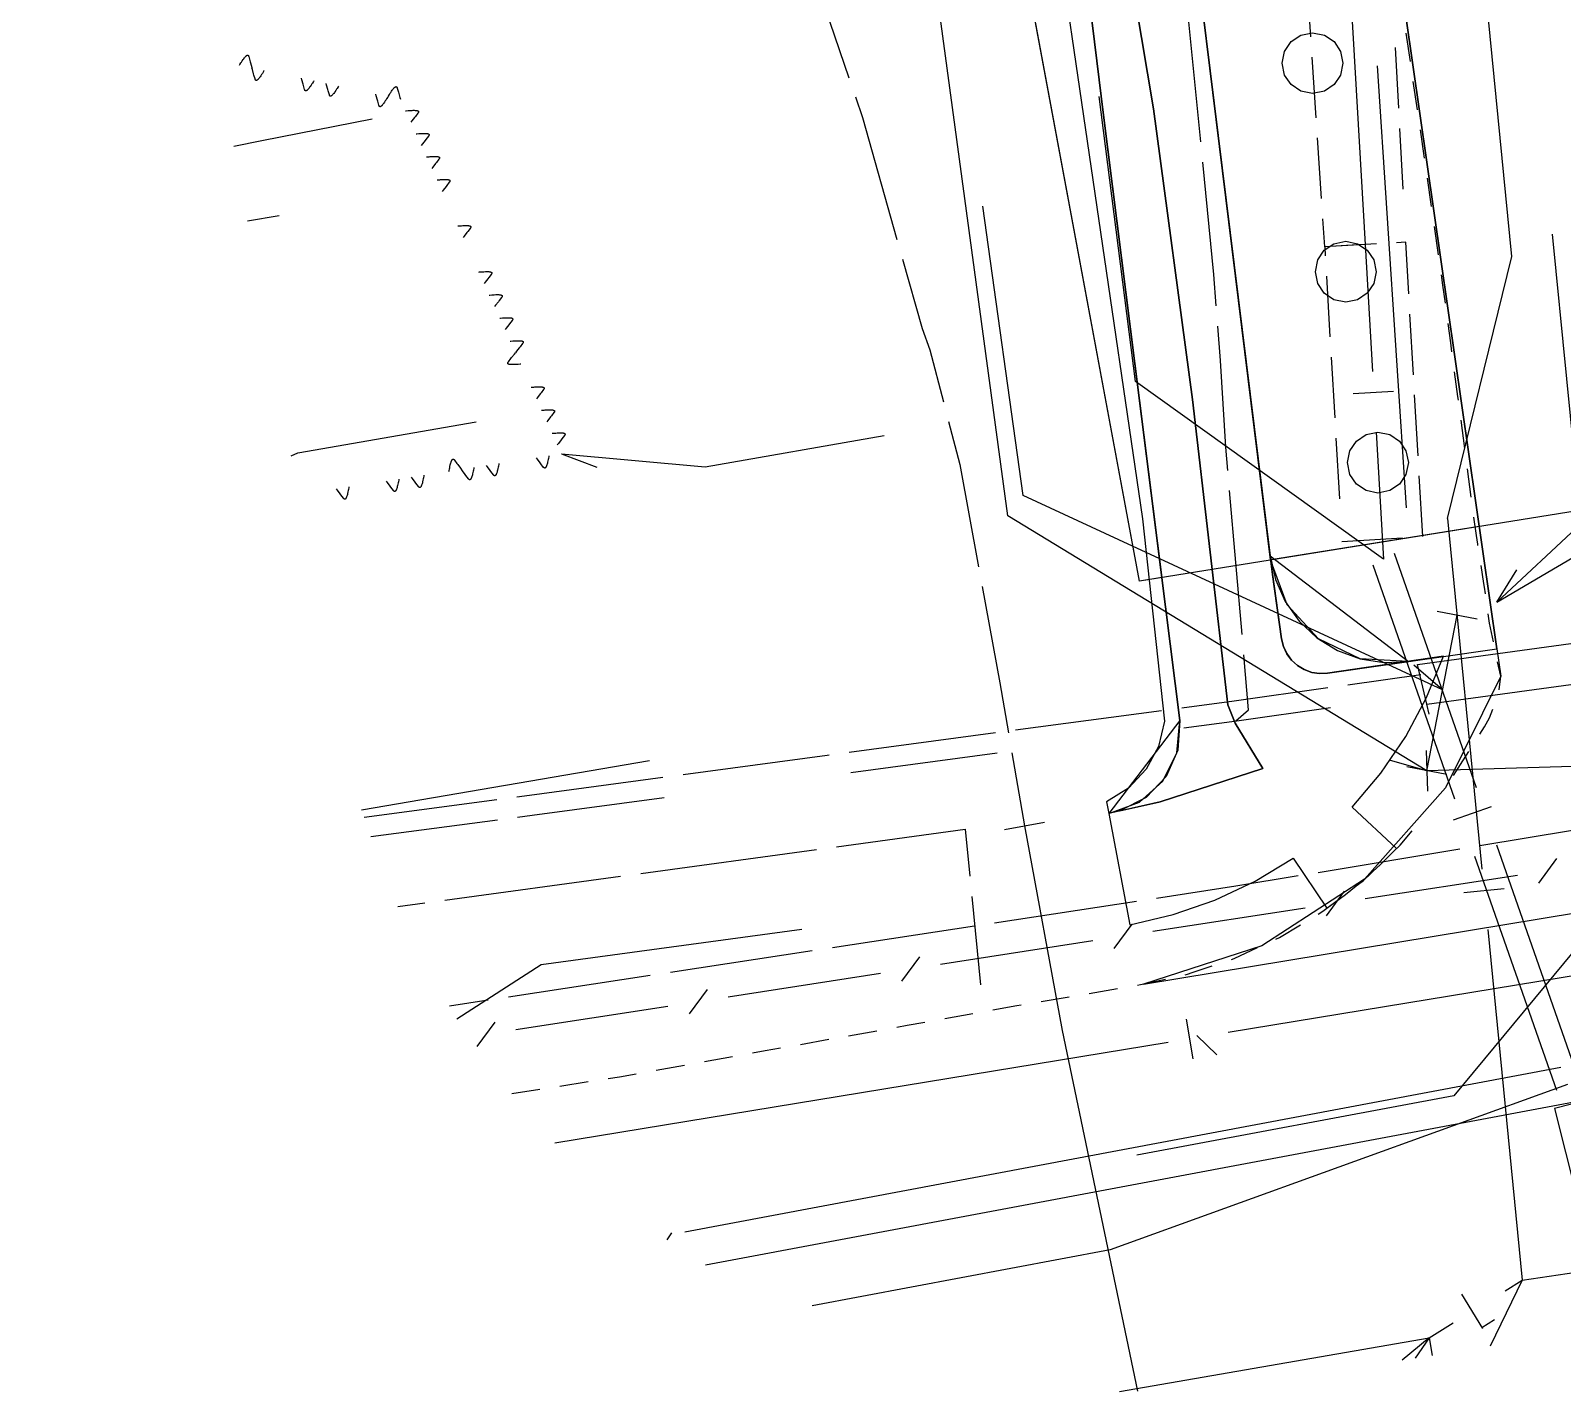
# Model space of a CAD drawing. Header units: metres. Extents: x 3206 to 3701, y 9896 to 11410.
# Drawn here: x 3225.68 to 3263.46, y 9895.69 to 9929.25 of the extents above; entities that cross this region are included whole.
import ezdxf

# ---------------------------------------------------------------- set-up
doc = ezdxf.new("R2010")
doc.units = ezdxf.units.M
for name, color, linetype in [('BOUNDARY', 7, 'Continuous'), ('CURB', 7, 'Continuous'), ('ELECTR_CABLE', 7, 'Continuous'), ('ELECTR_CABLE_COMM', 7, 'Continuous'), ('GRASS', 7, 'Continuous'), ('GROUND', 7, 'Continuous'), ('ROAD', 7, 'Continuous'), ('SEWER', 7, 'Continuous'), ('SIDEWALK_PATH', 7, 'Continuous'), ('WATER_PIPELINE', 7, 'Continuous')]:
    doc.layers.add(name, color=color, linetype=linetype)

msp = doc.modelspace()

# ---------------------------------------------------------------- linework, layer by layer
at = {"layer": 'BOUNDARY'}
msp.add_lwpolyline([(3253.023, 9915.673), (3233.596, 10020.109), (3233.041, 10027.227), (3225.675, 10139.955), (3262.083, 10325.257), (3335.841, 10689.444), (3351.098, 10763.684), (3367.768, 10831.231), (3377.814, 10869.112), (3520.394, 11207.447), (3551.174, 11273.829), (3554.005, 11279.367), (3611.719, 11390.174), (3639.436, 11373.131), (3680.635, 11298.581), (3281.247, 9920.202)], close=True, dxfattribs=at)
at = {"layer": 'CURB'}
for points in [[(3251.999, 9950.658), (3256.247, 9916.291)], [(3250.098, 9943.784), (3252.134, 9927.164)], [(3259.707, 9928.486), (3259.605, 9929.184)], [(3259.881, 9927.294), (3259.779, 9927.991)], [(3252.134, 9927.164), (3254.018, 9912.233)], [(3260.054, 9926.101), (3259.953, 9926.799)], [(3260.228, 9924.908), (3260.126, 9925.606)], [(3260.401, 9923.716), (3260.3, 9924.414)], [(3260.57, 9922.523), (3260.51, 9922.97), (3260.473, 9923.221)], [(3260.73, 9921.328), (3260.701, 9921.547), (3260.636, 9922.027)], [(3260.89, 9920.134), (3260.878, 9920.222), (3260.796, 9920.833)], [(3261.05, 9918.939), (3260.956, 9919.638)], [(3261.21, 9917.745), (3261.116, 9918.444)], [(3261.375, 9916.551), (3261.371, 9916.58), (3261.337, 9916.798), (3261.276, 9917.249)], [(3256.247, 9916.291), (3259.661, 9913.691)], [(3261.556, 9915.36), (3261.534, 9915.525), (3261.522, 9915.613), (3261.453, 9916.057)], [(3261.754, 9914.172), (3261.655, 9914.631), (3261.624, 9914.864)], [(3259.661, 9913.691), (3260.52, 9913.817)], [(3261.897, 9912.988), (3261.937, 9913.324), (3261.86, 9913.683)], [(3254.018, 9912.233), (3252.267, 9909.938)], [(3261.42, 9911.892), (3261.537, 9912.074), (3261.656, 9912.3), (3261.744, 9912.516)], [(3260.767, 9910.879), (3260.944, 9911.145), (3261.151, 9911.47)], [(3259.28, 9908.99), (3259.457, 9909.16), (3259.752, 9909.512)], [(3258.395, 9908.173), (3258.549, 9908.29), (3258.919, 9908.644)], [(3257.429, 9907.454), (3257.55, 9907.527), (3257.998, 9907.869)], [(3256.392, 9906.841), (3256.48, 9906.882), (3257.001, 9907.196)], [(3255.295, 9906.342), (3255.359, 9906.364), (3255.938, 9906.631)], [(3254.152, 9905.963), (3254.209, 9905.976), (3254.321, 9906.014), (3254.821, 9906.182)], [(3252.975, 9905.705), (3253.053, 9905.718), (3253.664, 9905.854)], [(3250.598, 9905.302), (3251.293, 9905.42)], [(3251.786, 9905.503), (3252.482, 9905.621)], [(3248.225, 9904.883), (3248.919, 9905.007)], [(3249.411, 9905.096), (3250, 9905.201), (3250.105, 9905.219)], [(3247.038, 9904.671), (3247.297, 9904.717), (3247.732, 9904.795)], [(3244.666, 9904.246), (3245.36, 9904.371)], [(3245.852, 9904.459), (3246.546, 9904.583)], [(3242.293, 9903.822), (3242.987, 9903.946)], [(3243.479, 9904.034), (3243.792, 9904.09), (3244.174, 9904.158)], [(3239.919, 9903.404), (3240.198, 9903.447), (3240.615, 9903.522)], [(3241.107, 9903.61), (3241.801, 9903.734)], [(3237.542, 9903.032), (3238.235, 9903.141)], [(3238.729, 9903.218), (3239.425, 9903.326)]]:
    msp.add_lwpolyline(points, dxfattribs=at)
at = {"layer": 'ELECTR_CABLE'}
for points in [[(3244.924, 9931.579), (3244.887, 9931.557), (3245.034, 9930.498), (3245.856, 9928.084)], [(3254.536, 9926.503), (3254.195, 9929.961), (3254.185, 9930.051)], [(3230.828, 9928.396), (3230.836, 9928.409), (3230.864, 9928.452), (3230.876, 9928.472), (3230.895, 9928.501), (3230.916, 9928.532), (3230.931, 9928.554), (3230.946, 9928.574), (3230.957, 9928.589), (3230.969, 9928.603), (3230.977, 9928.612), (3230.984, 9928.619), (3230.99, 9928.625), (3230.993, 9928.627), (3230.996, 9928.63), (3231.001, 9928.634), (3231.005, 9928.636), (3231.007, 9928.638), (3231.011, 9928.64), (3231.013, 9928.641), (3231.017, 9928.642), (3231.02, 9928.643), (3231.021, 9928.643), (3231.023, 9928.644), (3231.024, 9928.644), (3231.026, 9928.644), (3231.028, 9928.644), (3231.03, 9928.643), (3231.032, 9928.643), (3231.032, 9928.643), (3231.033, 9928.642), (3231.034, 9928.642), (3231.035, 9928.641), (3231.037, 9928.641), (3231.038, 9928.64), (3231.039, 9928.639), (3231.041, 9928.637), (3231.042, 9928.636), (3231.043, 9928.635), (3231.044, 9928.634), (3231.045, 9928.633), (3231.045, 9928.631), (3231.046, 9928.63), (3231.048, 9928.627), (3231.049, 9928.625), (3231.05, 9928.622), (3231.052, 9928.618), (3231.053, 9928.614), (3231.055, 9928.606), (3231.083, 9928.51), (3231.092, 9928.478), (3231.122, 9928.373), (3231.133, 9928.331)], [(3231.439, 9928.267), (3231.431, 9928.254), (3231.403, 9928.21), (3231.391, 9928.191), (3231.372, 9928.162), (3231.351, 9928.13), (3231.336, 9928.109), (3231.321, 9928.088), (3231.31, 9928.074), (3231.298, 9928.059), (3231.29, 9928.051), (3231.283, 9928.043), (3231.277, 9928.038), (3231.274, 9928.035), (3231.271, 9928.033), (3231.266, 9928.029), (3231.262, 9928.026), (3231.26, 9928.025), (3231.256, 9928.023), (3231.254, 9928.022), (3231.25, 9928.02), (3231.247, 9928.02), (3231.246, 9928.019), (3231.244, 9928.019), (3231.243, 9928.019), (3231.241, 9928.019), (3231.239, 9928.019), (3231.237, 9928.019), (3231.235, 9928.02), (3231.235, 9928.02), (3231.234, 9928.02), (3231.233, 9928.021), (3231.231, 9928.021), (3231.23, 9928.022), (3231.229, 9928.023), (3231.228, 9928.024), (3231.226, 9928.025), (3231.225, 9928.026), (3231.224, 9928.027), (3231.223, 9928.028), (3231.222, 9928.03), (3231.222, 9928.031), (3231.221, 9928.032), (3231.219, 9928.035), (3231.218, 9928.037), (3231.217, 9928.041), (3231.215, 9928.045), (3231.214, 9928.049), (3231.212, 9928.057), (3231.184, 9928.152), (3231.175, 9928.184), (3231.145, 9928.29), (3231.134, 9928.331)], [(3232.659, 9928.007), (3232.651, 9927.995), (3232.624, 9927.951), (3232.612, 9927.932), (3232.593, 9927.903), (3232.572, 9927.871), (3232.557, 9927.85), (3232.542, 9927.829), (3232.531, 9927.815), (3232.519, 9927.8), (3232.511, 9927.791), (3232.504, 9927.784), (3232.498, 9927.778), (3232.495, 9927.776), (3232.492, 9927.774), (3232.487, 9927.77), (3232.483, 9927.767), (3232.48, 9927.766), (3232.477, 9927.764), (3232.474, 9927.763), (3232.471, 9927.761), (3232.468, 9927.76), (3232.467, 9927.76), (3232.465, 9927.76), (3232.463, 9927.76), (3232.462, 9927.76), (3232.46, 9927.76), (3232.458, 9927.76), (3232.456, 9927.761), (3232.455, 9927.761), (3232.454, 9927.761), (3232.453, 9927.762), (3232.452, 9927.762), (3232.451, 9927.763), (3232.45, 9927.764), (3232.449, 9927.765), (3232.447, 9927.766), (3232.446, 9927.767), (3232.445, 9927.768), (3232.444, 9927.769), (3232.443, 9927.771), (3232.442, 9927.772), (3232.442, 9927.773), (3232.44, 9927.776), (3232.439, 9927.778), (3232.438, 9927.781), (3232.436, 9927.786), (3232.435, 9927.79), (3232.432, 9927.798), (3232.405, 9927.893), (3232.396, 9927.925), (3232.366, 9928.031), (3232.354, 9928.072)], [(3233.27, 9927.878), (3233.262, 9927.865), (3233.235, 9927.822), (3233.222, 9927.802), (3233.204, 9927.773), (3233.182, 9927.742), (3233.168, 9927.72), (3233.153, 9927.7), (3233.141, 9927.685), (3233.129, 9927.671), (3233.121, 9927.662), (3233.114, 9927.655), (3233.108, 9927.649), (3233.105, 9927.646), (3233.102, 9927.644), (3233.097, 9927.64), (3233.093, 9927.638), (3233.091, 9927.636), (3233.088, 9927.634), (3233.085, 9927.633), (3233.081, 9927.632), (3233.079, 9927.631), (3233.077, 9927.631), (3233.075, 9927.63), (3233.074, 9927.63), (3233.072, 9927.63), (3233.07, 9927.63), (3233.069, 9927.631), (3233.067, 9927.631), (3233.066, 9927.631), (3233.065, 9927.632), (3233.064, 9927.632), (3233.063, 9927.633), (3233.062, 9927.633), (3233.06, 9927.634), (3233.059, 9927.635), (3233.057, 9927.637), (3233.056, 9927.638), (3233.056, 9927.639), (3233.055, 9927.64), (3233.054, 9927.641), (3233.053, 9927.642), (3233.052, 9927.644), (3233.05, 9927.647), (3233.049, 9927.649), (3233.048, 9927.652), (3233.046, 9927.656), (3233.045, 9927.66), (3233.043, 9927.668), (3233.015, 9927.764), (3233.006, 9927.796), (3232.976, 9927.901), (3232.965, 9927.943)], [(3234.491, 9927.619), (3234.483, 9927.606), (3234.455, 9927.562), (3234.443, 9927.543), (3234.424, 9927.514), (3234.403, 9927.483), (3234.388, 9927.461), (3234.373, 9927.441), (3234.362, 9927.426), (3234.35, 9927.411), (3234.342, 9927.403), (3234.335, 9927.396), (3234.329, 9927.39), (3234.326, 9927.387), (3234.323, 9927.385), (3234.318, 9927.381), (3234.314, 9927.379), (3234.312, 9927.377), (3234.308, 9927.375), (3234.306, 9927.374), (3234.302, 9927.372), (3234.299, 9927.372), (3234.298, 9927.371), (3234.296, 9927.371), (3234.295, 9927.371), (3234.293, 9927.371), (3234.291, 9927.371), (3234.289, 9927.371), (3234.287, 9927.372), (3234.287, 9927.372), (3234.286, 9927.373), (3234.285, 9927.373), (3234.284, 9927.374), (3234.282, 9927.374), (3234.281, 9927.375), (3234.28, 9927.376), (3234.278, 9927.378), (3234.277, 9927.379), (3234.276, 9927.379), (3234.275, 9927.381), (3234.274, 9927.382), (3234.274, 9927.383), (3234.273, 9927.385), (3234.271, 9927.387), (3234.27, 9927.39), (3234.269, 9927.393), (3234.267, 9927.397), (3234.266, 9927.401), (3234.264, 9927.409), (3234.236, 9927.505), (3234.227, 9927.536), (3234.197, 9927.642), (3234.186, 9927.684)], [(3234.491, 9927.619), (3234.499, 9927.632), (3234.526, 9927.675), (3234.538, 9927.694), (3234.557, 9927.723), (3234.578, 9927.755), (3234.593, 9927.776), (3234.608, 9927.797), (3234.619, 9927.812), (3234.632, 9927.826), (3234.639, 9927.835), (3234.646, 9927.842), (3234.653, 9927.848), (3234.655, 9927.85), (3234.658, 9927.853), (3234.664, 9927.857), (3234.667, 9927.859), (3234.67, 9927.861), (3234.673, 9927.862), (3234.676, 9927.864), (3234.68, 9927.865), (3234.682, 9927.866), (3234.684, 9927.866), (3234.685, 9927.866), (3234.687, 9927.866), (3234.688, 9927.866), (3234.69, 9927.866), (3234.692, 9927.866), (3234.694, 9927.866), (3234.695, 9927.865), (3234.696, 9927.865), (3234.697, 9927.864), (3234.698, 9927.864), (3234.699, 9927.863), (3234.7, 9927.862), (3234.702, 9927.861), (3234.703, 9927.86), (3234.704, 9927.859), (3234.705, 9927.858), (3234.706, 9927.857), (3234.707, 9927.855), (3234.708, 9927.854), (3234.709, 9927.853), (3234.71, 9927.85), (3234.711, 9927.848), (3234.713, 9927.845), (3234.714, 9927.84), (3234.716, 9927.836), (3234.718, 9927.828), (3234.746, 9927.733), (3234.754, 9927.701), (3234.784, 9927.595), (3234.796, 9927.554)], [(3234.925, 9927.27), (3234.94, 9927.272), (3234.991, 9927.275), (3235.014, 9927.277), (3235.048, 9927.279), (3235.086, 9927.281), (3235.112, 9927.282), (3235.138, 9927.282), (3235.156, 9927.281), (3235.175, 9927.28), (3235.187, 9927.279), (3235.196, 9927.278), (3235.205, 9927.276), (3235.209, 9927.275), (3235.212, 9927.274), (3235.219, 9927.272), (3235.223, 9927.271), (3235.226, 9927.27), (3235.229, 9927.268), (3235.232, 9927.267), (3235.235, 9927.265), (3235.237, 9927.263), (3235.238, 9927.262), (3235.239, 9927.261), (3235.24, 9927.26), (3235.241, 9927.259), (3235.242, 9927.257), (3235.243, 9927.255), (3235.244, 9927.253), (3235.244, 9927.253), (3235.244, 9927.251), (3235.245, 9927.25), (3235.245, 9927.249), (3235.245, 9927.248), (3235.245, 9927.246), (3235.245, 9927.245), (3235.245, 9927.243), (3235.245, 9927.241), (3235.244, 9927.24), (3235.244, 9927.239), (3235.243, 9927.237), (3235.243, 9927.235), (3235.242, 9927.234), (3235.241, 9927.231), (3235.24, 9927.229), (3235.238, 9927.226), (3235.236, 9927.222), (3235.233, 9927.219), (3235.228, 9927.212), (3235.168, 9927.133), (3235.147, 9927.107), (3235.08, 9927.02), (3235.054, 9926.986)], [(3246.017, 9927.611), (3246.19, 9927.103), (3247.043, 9924.095)], [(3234.1, 9927.06), (3231.381, 9926.531), (3230.687, 9926.386)], [(3235.183, 9926.702), (3235.198, 9926.703), (3235.249, 9926.707), (3235.272, 9926.709), (3235.306, 9926.711), (3235.344, 9926.713), (3235.37, 9926.713), (3235.396, 9926.714), (3235.414, 9926.713), (3235.433, 9926.712), (3235.445, 9926.711), (3235.454, 9926.709), (3235.463, 9926.708), (3235.467, 9926.707), (3235.47, 9926.706), (3235.477, 9926.704), (3235.481, 9926.703), (3235.484, 9926.702), (3235.487, 9926.7), (3235.49, 9926.699), (3235.493, 9926.696), (3235.495, 9926.695), (3235.496, 9926.694), (3235.497, 9926.693), (3235.498, 9926.691), (3235.499, 9926.69), (3235.5, 9926.689), (3235.501, 9926.687), (3235.502, 9926.685), (3235.502, 9926.684), (3235.503, 9926.683), (3235.503, 9926.682), (3235.503, 9926.681), (3235.503, 9926.68), (3235.503, 9926.678), (3235.503, 9926.677), (3235.503, 9926.674), (3235.503, 9926.673), (3235.502, 9926.672), (3235.502, 9926.67), (3235.501, 9926.669), (3235.501, 9926.667), (3235.5, 9926.666), (3235.499, 9926.663), (3235.498, 9926.661), (3235.496, 9926.658), (3235.494, 9926.654), (3235.491, 9926.651), (3235.486, 9926.644), (3235.426, 9926.565), (3235.405, 9926.539), (3235.338, 9926.452), (3235.312, 9926.418)], [(3235.441, 9926.134), (3235.456, 9926.135), (3235.507, 9926.139), (3235.53, 9926.141), (3235.564, 9926.143), (3235.602, 9926.145), (3235.628, 9926.145), (3235.654, 9926.145), (3235.672, 9926.145), (3235.691, 9926.144), (3235.703, 9926.143), (3235.712, 9926.141), (3235.721, 9926.14), (3235.725, 9926.139), (3235.728, 9926.138), (3235.735, 9926.136), (3235.739, 9926.135), (3235.742, 9926.134), (3235.745, 9926.132), (3235.748, 9926.13), (3235.751, 9926.128), (3235.753, 9926.127), (3235.754, 9926.126), (3235.755, 9926.125), (3235.756, 9926.123), (3235.757, 9926.122), (3235.758, 9926.12), (3235.759, 9926.119), (3235.76, 9926.117), (3235.76, 9926.116), (3235.761, 9926.115), (3235.761, 9926.114), (3235.761, 9926.113), (3235.761, 9926.112), (3235.761, 9926.11), (3235.761, 9926.108), (3235.761, 9926.106), (3235.761, 9926.105), (3235.76, 9926.104), (3235.76, 9926.102), (3235.759, 9926.101), (3235.759, 9926.099), (3235.758, 9926.098), (3235.757, 9926.095), (3235.756, 9926.093), (3235.754, 9926.09), (3235.752, 9926.086), (3235.749, 9926.082), (3235.744, 9926.076), (3235.684, 9925.997), (3235.663, 9925.971), (3235.596, 9925.884), (3235.57, 9925.85)], [(3254.918, 9922.457), (3254.858, 9923.235), (3254.585, 9926.006)], [(3235.699, 9925.566), (3235.714, 9925.567), (3235.765, 9925.571), (3235.788, 9925.573), (3235.822, 9925.575), (3235.86, 9925.576), (3235.886, 9925.577), (3235.912, 9925.577), (3235.93, 9925.577), (3235.949, 9925.576), (3235.961, 9925.574), (3235.971, 9925.573), (3235.979, 9925.572), (3235.983, 9925.571), (3235.986, 9925.57), (3235.993, 9925.568), (3235.997, 9925.567), (3236, 9925.565), (3236.003, 9925.564), (3236.006, 9925.562), (3236.009, 9925.56), (3236.011, 9925.559), (3236.012, 9925.558), (3236.013, 9925.556), (3236.014, 9925.555), (3236.015, 9925.554), (3236.016, 9925.552), (3236.017, 9925.551), (3236.018, 9925.549), (3236.018, 9925.548), (3236.019, 9925.547), (3236.019, 9925.546), (3236.019, 9925.545), (3236.019, 9925.544), (3236.019, 9925.542), (3236.019, 9925.54), (3236.019, 9925.538), (3236.019, 9925.537), (3236.018, 9925.536), (3236.018, 9925.534), (3236.017, 9925.532), (3236.017, 9925.531), (3236.016, 9925.53), (3236.015, 9925.527), (3236.014, 9925.525), (3236.012, 9925.522), (3236.01, 9925.518), (3236.007, 9925.514), (3236.002, 9925.508), (3235.942, 9925.429), (3235.921, 9925.403), (3235.854, 9925.316), (3235.828, 9925.282)], [(3236.215, 9924.43), (3236.23, 9924.431), (3236.281, 9924.435), (3236.304, 9924.436), (3236.338, 9924.438), (3236.376, 9924.44), (3236.402, 9924.441), (3236.428, 9924.441), (3236.446, 9924.441), (3236.465, 9924.439), (3236.477, 9924.438), (3236.487, 9924.437), (3236.495, 9924.435), (3236.499, 9924.434), (3236.502, 9924.434), (3236.509, 9924.432), (3236.513, 9924.43), (3236.516, 9924.429), (3236.519, 9924.428), (3236.522, 9924.426), (3236.525, 9924.424), (3236.527, 9924.422), (3236.528, 9924.421), (3236.529, 9924.42), (3236.53, 9924.419), (3236.531, 9924.418), (3236.532, 9924.416), (3236.533, 9924.414), (3236.534, 9924.413), (3236.534, 9924.412), (3236.535, 9924.411), (3236.535, 9924.41), (3236.535, 9924.409), (3236.535, 9924.407), (3236.535, 9924.406), (3236.535, 9924.404), (3236.535, 9924.402), (3236.535, 9924.4), (3236.534, 9924.399), (3236.534, 9924.398), (3236.534, 9924.396), (3236.533, 9924.395), (3236.533, 9924.393), (3236.531, 9924.39), (3236.53, 9924.388), (3236.528, 9924.385), (3236.526, 9924.381), (3236.523, 9924.378), (3236.518, 9924.371), (3236.458, 9924.292), (3236.437, 9924.266), (3236.37, 9924.18), (3236.344, 9924.146)], [(3247.179, 9923.614), (3247.665, 9921.903), (3247.854, 9921.376), (3248.188, 9920.095)], [(3236.731, 9923.293), (3236.746, 9923.295), (3236.797, 9923.298), (3236.82, 9923.3), (3236.854, 9923.302), (3236.892, 9923.304), (3236.918, 9923.305), (3236.944, 9923.305), (3236.962, 9923.304), (3236.981, 9923.303), (3236.993, 9923.302), (3237.003, 9923.301), (3237.011, 9923.299), (3237.015, 9923.298), (3237.019, 9923.297), (3237.025, 9923.295), (3237.029, 9923.294), (3237.032, 9923.293), (3237.035, 9923.291), (3237.038, 9923.29), (3237.041, 9923.288), (3237.043, 9923.286), (3237.044, 9923.285), (3237.045, 9923.284), (3237.047, 9923.283), (3237.047, 9923.282), (3237.049, 9923.28), (3237.049, 9923.278), (3237.05, 9923.276), (3237.05, 9923.276), (3237.051, 9923.274), (3237.051, 9923.273), (3237.051, 9923.272), (3237.051, 9923.271), (3237.051, 9923.269), (3237.051, 9923.268), (3237.051, 9923.266), (3237.051, 9923.264), (3237.051, 9923.263), (3237.05, 9923.262), (3237.05, 9923.26), (3237.049, 9923.258), (3237.049, 9923.257), (3237.047, 9923.254), (3237.046, 9923.252), (3237.044, 9923.249), (3237.042, 9923.245), (3237.039, 9923.242), (3237.034, 9923.235), (3236.974, 9923.156), (3236.954, 9923.13), (3236.886, 9923.043), (3236.86, 9923.009)], [(3236.989, 9922.725), (3237.004, 9922.726), (3237.055, 9922.73), (3237.078, 9922.732), (3237.112, 9922.734), (3237.15, 9922.736), (3237.177, 9922.736), (3237.202, 9922.737), (3237.22, 9922.736), (3237.239, 9922.735), (3237.251, 9922.734), (3237.261, 9922.732), (3237.269, 9922.731), (3237.273, 9922.73), (3237.277, 9922.729), (3237.283, 9922.727), (3237.287, 9922.726), (3237.29, 9922.725), (3237.293, 9922.723), (3237.296, 9922.722), (3237.299, 9922.719), (3237.301, 9922.718), (3237.302, 9922.717), (3237.303, 9922.716), (3237.305, 9922.714), (3237.305, 9922.713), (3237.307, 9922.712), (3237.307, 9922.71), (3237.308, 9922.708), (3237.308, 9922.707), (3237.309, 9922.706), (3237.309, 9922.705), (3237.309, 9922.704), (3237.309, 9922.703), (3237.309, 9922.701), (3237.309, 9922.7), (3237.309, 9922.697), (3237.309, 9922.696), (3237.309, 9922.695), (3237.308, 9922.693), (3237.308, 9922.692), (3237.307, 9922.69), (3237.307, 9922.689), (3237.305, 9922.686), (3237.304, 9922.684), (3237.302, 9922.681), (3237.3, 9922.677), (3237.297, 9922.673), (3237.292, 9922.667), (3237.232, 9922.588), (3237.212, 9922.562), (3237.144, 9922.475), (3237.118, 9922.441)], [(3237.247, 9922.157), (3237.262, 9922.158), (3237.313, 9922.162), (3237.336, 9922.164), (3237.37, 9922.166), (3237.409, 9922.168), (3237.435, 9922.168), (3237.46, 9922.168), (3237.478, 9922.168), (3237.497, 9922.167), (3237.509, 9922.166), (3237.519, 9922.164), (3237.527, 9922.163), (3237.531, 9922.162), (3237.535, 9922.161), (3237.541, 9922.159), (3237.545, 9922.158), (3237.548, 9922.156), (3237.551, 9922.155), (3237.554, 9922.153), (3237.557, 9922.151), (3237.559, 9922.15), (3237.56, 9922.149), (3237.562, 9922.148), (3237.563, 9922.146), (3237.563, 9922.145), (3237.565, 9922.143), (3237.565, 9922.142), (3237.566, 9922.14), (3237.567, 9922.139), (3237.567, 9922.138), (3237.567, 9922.137), (3237.567, 9922.136), (3237.567, 9922.135), (3237.567, 9922.133), (3237.567, 9922.131), (3237.567, 9922.129), (3237.567, 9922.128), (3237.567, 9922.127), (3237.566, 9922.125), (3237.566, 9922.124), (3237.565, 9922.122), (3237.565, 9922.121), (3237.563, 9922.118), (3237.562, 9922.116), (3237.56, 9922.113), (3237.558, 9922.109), (3237.555, 9922.105), (3237.55, 9922.099), (3237.49, 9922.02), (3237.47, 9921.994), (3237.402, 9921.907), (3237.376, 9921.873)], [(3237.505, 9921.589), (3237.52, 9921.59), (3237.571, 9921.594), (3237.594, 9921.595), (3237.628, 9921.598), (3237.667, 9921.599), (3237.693, 9921.6), (3237.718, 9921.6), (3237.737, 9921.6), (3237.755, 9921.599), (3237.767, 9921.597), (3237.777, 9921.596), (3237.785, 9921.595), (3237.789, 9921.594), (3237.793, 9921.593), (3237.799, 9921.591), (3237.803, 9921.59), (3237.806, 9921.588), (3237.809, 9921.587), (3237.812, 9921.585), (3237.815, 9921.583), (3237.817, 9921.582), (3237.818, 9921.581), (3237.82, 9921.579), (3237.821, 9921.578), (3237.822, 9921.577), (3237.823, 9921.575), (3237.824, 9921.574), (3237.824, 9921.572), (3237.825, 9921.571), (3237.825, 9921.57), (3237.825, 9921.569), (3237.825, 9921.568), (3237.825, 9921.567), (3237.825, 9921.565), (3237.825, 9921.563), (3237.825, 9921.561), (3237.825, 9921.56), (3237.825, 9921.559), (3237.824, 9921.557), (3237.824, 9921.555), (3237.823, 9921.554), (3237.823, 9921.553), (3237.821, 9921.55), (3237.82, 9921.548), (3237.819, 9921.545), (3237.816, 9921.541), (3237.813, 9921.537), (3237.809, 9921.531), (3237.748, 9921.452), (3237.728, 9921.426), (3237.66, 9921.339), (3237.634, 9921.305)], [(3255.203, 9918.402), (3255.153, 9918.972), (3255.021, 9921.112), (3254.956, 9921.958)], [(3237.763, 9921.021), (3237.748, 9921.02), (3237.697, 9921.016), (3237.674, 9921.014), (3237.64, 9921.012), (3237.601, 9921.01), (3237.575, 9921.01), (3237.55, 9921.01), (3237.531, 9921.01), (3237.513, 9921.011), (3237.501, 9921.012), (3237.491, 9921.014), (3237.483, 9921.015), (3237.479, 9921.016), (3237.475, 9921.017), (3237.469, 9921.019), (3237.465, 9921.02), (3237.462, 9921.021), (3237.459, 9921.023), (3237.456, 9921.025), (3237.453, 9921.027), (3237.451, 9921.028), (3237.45, 9921.029), (3237.448, 9921.03), (3237.447, 9921.032), (3237.446, 9921.033), (3237.445, 9921.035), (3237.444, 9921.036), (3237.444, 9921.038), (3237.443, 9921.039), (3237.443, 9921.04), (3237.443, 9921.041), (3237.443, 9921.042), (3237.443, 9921.043), (3237.442, 9921.045), (3237.443, 9921.047), (3237.443, 9921.049), (3237.443, 9921.05), (3237.443, 9921.051), (3237.444, 9921.053), (3237.444, 9921.054), (3237.445, 9921.056), (3237.445, 9921.057), (3237.447, 9921.06), (3237.448, 9921.062), (3237.449, 9921.065), (3237.452, 9921.069), (3237.454, 9921.073), (3237.459, 9921.079), (3237.52, 9921.158), (3237.54, 9921.184), (3237.608, 9921.271), (3237.634, 9921.305)], [(3238.021, 9920.453), (3238.036, 9920.454), (3238.087, 9920.458), (3238.11, 9920.459), (3238.144, 9920.461), (3238.183, 9920.463), (3238.209, 9920.464), (3238.234, 9920.464), (3238.253, 9920.464), (3238.272, 9920.462), (3238.283, 9920.461), (3238.293, 9920.46), (3238.301, 9920.458), (3238.305, 9920.457), (3238.309, 9920.457), (3238.315, 9920.455), (3238.319, 9920.453), (3238.322, 9920.452), (3238.325, 9920.451), (3238.328, 9920.449), (3238.331, 9920.447), (3238.333, 9920.445), (3238.335, 9920.444), (3238.336, 9920.443), (3238.337, 9920.442), (3238.338, 9920.441), (3238.339, 9920.439), (3238.34, 9920.437), (3238.34, 9920.436), (3238.341, 9920.435), (3238.341, 9920.434), (3238.341, 9920.433), (3238.341, 9920.431), (3238.341, 9920.43), (3238.342, 9920.429), (3238.342, 9920.427), (3238.341, 9920.425), (3238.341, 9920.423), (3238.341, 9920.422), (3238.34, 9920.421), (3238.34, 9920.419), (3238.339, 9920.418), (3238.339, 9920.416), (3238.337, 9920.413), (3238.336, 9920.411), (3238.335, 9920.408), (3238.332, 9920.404), (3238.33, 9920.401), (3238.325, 9920.394), (3238.264, 9920.315), (3238.244, 9920.289), (3238.176, 9920.203), (3238.15, 9920.169)], [(3238.279, 9919.885), (3238.294, 9919.886), (3238.345, 9919.889), (3238.368, 9919.891), (3238.403, 9919.893), (3238.441, 9919.895), (3238.467, 9919.896), (3238.492, 9919.896), (3238.511, 9919.895), (3238.53, 9919.894), (3238.541, 9919.893), (3238.551, 9919.892), (3238.56, 9919.89), (3238.563, 9919.889), (3238.567, 9919.888), (3238.573, 9919.887), (3238.577, 9919.885), (3238.58, 9919.884), (3238.583, 9919.882), (3238.586, 9919.881), (3238.589, 9919.879), (3238.591, 9919.877), (3238.593, 9919.876), (3238.594, 9919.875), (3238.595, 9919.874), (3238.596, 9919.873), (3238.597, 9919.871), (3238.598, 9919.869), (3238.598, 9919.867), (3238.599, 9919.867), (3238.599, 9919.866), (3238.599, 9919.864), (3238.599, 9919.863), (3238.6, 9919.862), (3238.6, 9919.861), (3238.6, 9919.859), (3238.599, 9919.857), (3238.599, 9919.855), (3238.599, 9919.854), (3238.598, 9919.853), (3238.598, 9919.851), (3238.597, 9919.849), (3238.597, 9919.848), (3238.595, 9919.845), (3238.594, 9919.843), (3238.593, 9919.84), (3238.59, 9919.836), (3238.588, 9919.833), (3238.583, 9919.826), (3238.522, 9919.747), (3238.502, 9919.721), (3238.434, 9919.634), (3238.408, 9919.6)], [(3232.105, 9918.762), (3232.269, 9918.831), (3236.662, 9919.596)], [(3238.537, 9919.316), (3238.552, 9919.318), (3238.603, 9919.321), (3238.626, 9919.323), (3238.661, 9919.325), (3238.699, 9919.327), (3238.725, 9919.328), (3238.75, 9919.328), (3238.769, 9919.327), (3238.788, 9919.326), (3238.799, 9919.325), (3238.809, 9919.324), (3238.818, 9919.322), (3238.821, 9919.321), (3238.825, 9919.32), (3238.831, 9919.318), (3238.835, 9919.317), (3238.838, 9919.316), (3238.841, 9919.314), (3238.844, 9919.313), (3238.847, 9919.311), (3238.849, 9919.309), (3238.851, 9919.308), (3238.852, 9919.307), (3238.853, 9919.306), (3238.854, 9919.304), (3238.855, 9919.303), (3238.856, 9919.301), (3238.856, 9919.299), (3238.857, 9919.299), (3238.857, 9919.297), (3238.857, 9919.296), (3238.857, 9919.295), (3238.858, 9919.294), (3238.858, 9919.292), (3238.858, 9919.291), (3238.857, 9919.289), (3238.857, 9919.287), (3238.857, 9919.286), (3238.856, 9919.284), (3238.856, 9919.283), (3238.855, 9919.281), (3238.855, 9919.28), (3238.853, 9919.277), (3238.852, 9919.275), (3238.851, 9919.272), (3238.848, 9919.268), (3238.846, 9919.265), (3238.841, 9919.258), (3238.78, 9919.179), (3238.76, 9919.153), (3238.693, 9919.066), (3238.666, 9919.032)], [(3248.315, 9919.611), (3248.593, 9918.547), (3249.055, 9916.026)], [(3238.767, 9918.81), (3242.309, 9918.493), (3246.726, 9919.262)], [(3235.993, 9918.377), (3235.996, 9918.392), (3236.006, 9918.442), (3236.011, 9918.465), (3236.018, 9918.499), (3236.026, 9918.536), (3236.032, 9918.561), (3236.039, 9918.585), (3236.045, 9918.603), (3236.051, 9918.621), (3236.055, 9918.632), (3236.059, 9918.641), (3236.063, 9918.649), (3236.065, 9918.652), (3236.066, 9918.655), (3236.07, 9918.661), (3236.072, 9918.665), (3236.074, 9918.667), (3236.077, 9918.67), (3236.079, 9918.672), (3236.082, 9918.675), (3236.084, 9918.676), (3236.085, 9918.677), (3236.087, 9918.678), (3236.088, 9918.678), (3236.089, 9918.679), (3236.091, 9918.68), (3236.093, 9918.68), (3236.095, 9918.68), (3236.096, 9918.68), (3236.097, 9918.68), (3236.098, 9918.68), (3236.099, 9918.68), (3236.101, 9918.68), (3236.102, 9918.68), (3236.104, 9918.679), (3236.106, 9918.678), (3236.107, 9918.678), (3236.108, 9918.677), (3236.109, 9918.676), (3236.111, 9918.675), (3236.112, 9918.675), (3236.113, 9918.674), (3236.116, 9918.671), (3236.117, 9918.67), (3236.12, 9918.667), (3236.123, 9918.664), (3236.126, 9918.661), (3236.131, 9918.654), (3236.191, 9918.575), (3236.21, 9918.548), (3236.276, 9918.46), (3236.301, 9918.425)], [(3237.226, 9918.57), (3237.223, 9918.555), (3237.213, 9918.504), (3237.208, 9918.482), (3237.201, 9918.448), (3237.193, 9918.411), (3237.186, 9918.386), (3237.18, 9918.361), (3237.174, 9918.344), (3237.168, 9918.326), (3237.164, 9918.315), (3237.16, 9918.306), (3237.156, 9918.298), (3237.154, 9918.295), (3237.153, 9918.291), (3237.149, 9918.286), (3237.147, 9918.282), (3237.145, 9918.28), (3237.142, 9918.277), (3237.14, 9918.275), (3237.137, 9918.272), (3237.135, 9918.271), (3237.134, 9918.27), (3237.132, 9918.269), (3237.131, 9918.268), (3237.13, 9918.268), (3237.128, 9918.267), (3237.126, 9918.267), (3237.124, 9918.267), (3237.123, 9918.266), (3237.122, 9918.266), (3237.121, 9918.267), (3237.12, 9918.267), (3237.118, 9918.267), (3237.117, 9918.267), (3237.115, 9918.268), (3237.113, 9918.269), (3237.112, 9918.269), (3237.111, 9918.27), (3237.11, 9918.271), (3237.108, 9918.271), (3237.107, 9918.272), (3237.106, 9918.273), (3237.103, 9918.275), (3237.102, 9918.277), (3237.099, 9918.279), (3237.096, 9918.283), (3237.093, 9918.286), (3237.088, 9918.293), (3237.028, 9918.372), (3237.009, 9918.399), (3236.943, 9918.487), (3236.918, 9918.522)], [(3238.459, 9918.762), (3238.456, 9918.747), (3238.446, 9918.697), (3238.441, 9918.674), (3238.434, 9918.641), (3238.426, 9918.603), (3238.42, 9918.578), (3238.413, 9918.554), (3238.407, 9918.536), (3238.401, 9918.518), (3238.397, 9918.507), (3238.393, 9918.498), (3238.389, 9918.49), (3238.387, 9918.487), (3238.386, 9918.484), (3238.382, 9918.478), (3238.38, 9918.475), (3238.378, 9918.472), (3238.375, 9918.469), (3238.373, 9918.467), (3238.37, 9918.465), (3238.368, 9918.463), (3238.367, 9918.462), (3238.365, 9918.461), (3238.364, 9918.461), (3238.363, 9918.46), (3238.361, 9918.459), (3238.359, 9918.459), (3238.357, 9918.459), (3238.356, 9918.459), (3238.355, 9918.459), (3238.354, 9918.459), (3238.353, 9918.459), (3238.351, 9918.459), (3238.35, 9918.46), (3238.348, 9918.46), (3238.346, 9918.461), (3238.345, 9918.461), (3238.344, 9918.462), (3238.343, 9918.463), (3238.341, 9918.464), (3238.34, 9918.465), (3238.339, 9918.466), (3238.336, 9918.468), (3238.335, 9918.469), (3238.332, 9918.472), (3238.329, 9918.475), (3238.326, 9918.479), (3238.321, 9918.485), (3238.261, 9918.565), (3238.242, 9918.591), (3238.176, 9918.679), (3238.151, 9918.714)], [(3238.767, 9918.81), (3239.641, 9918.481)], [(3234.76, 9918.185), (3234.757, 9918.17), (3234.747, 9918.12), (3234.742, 9918.097), (3234.735, 9918.064), (3234.727, 9918.027), (3234.72, 9918.001), (3234.714, 9917.977), (3234.708, 9917.959), (3234.702, 9917.941), (3234.698, 9917.93), (3234.694, 9917.921), (3234.69, 9917.913), (3234.688, 9917.91), (3234.686, 9917.907), (3234.683, 9917.901), (3234.68, 9917.898), (3234.678, 9917.895), (3234.676, 9917.893), (3234.674, 9917.89), (3234.671, 9917.888), (3234.669, 9917.886), (3234.668, 9917.885), (3234.666, 9917.885), (3234.665, 9917.884), (3234.663, 9917.883), (3234.661, 9917.883), (3234.66, 9917.882), (3234.658, 9917.882), (3234.657, 9917.882), (3234.656, 9917.882), (3234.655, 9917.882), (3234.653, 9917.882), (3234.652, 9917.882), (3234.651, 9917.883), (3234.649, 9917.883), (3234.647, 9917.884), (3234.646, 9917.885), (3234.645, 9917.885), (3234.643, 9917.886), (3234.642, 9917.887), (3234.641, 9917.888), (3234.64, 9917.889), (3234.637, 9917.891), (3234.635, 9917.892), (3234.633, 9917.895), (3234.63, 9917.898), (3234.627, 9917.902), (3234.622, 9917.908), (3234.562, 9917.988), (3234.543, 9918.014), (3234.477, 9918.102), (3234.452, 9918.137)], [(3235.376, 9918.281), (3235.373, 9918.266), (3235.363, 9918.216), (3235.359, 9918.194), (3235.352, 9918.16), (3235.343, 9918.123), (3235.337, 9918.097), (3235.33, 9918.073), (3235.325, 9918.055), (3235.318, 9918.037), (3235.314, 9918.026), (3235.31, 9918.017), (3235.306, 9918.01), (3235.305, 9918.006), (3235.303, 9918.003), (3235.299, 9917.997), (3235.297, 9917.994), (3235.295, 9917.991), (3235.293, 9917.989), (3235.29, 9917.986), (3235.288, 9917.984), (3235.285, 9917.982), (3235.284, 9917.981), (3235.283, 9917.981), (3235.281, 9917.98), (3235.28, 9917.979), (3235.278, 9917.979), (3235.276, 9917.978), (3235.274, 9917.978), (3235.273, 9917.978), (3235.272, 9917.978), (3235.271, 9917.978), (3235.27, 9917.978), (3235.269, 9917.978), (3235.267, 9917.979), (3235.266, 9917.979), (3235.264, 9917.98), (3235.262, 9917.981), (3235.261, 9917.981), (3235.26, 9917.982), (3235.258, 9917.983), (3235.257, 9917.984), (3235.256, 9917.985), (3235.254, 9917.987), (3235.252, 9917.988), (3235.249, 9917.991), (3235.246, 9917.995), (3235.244, 9917.998), (3235.239, 9918.004), (3235.179, 9918.084), (3235.159, 9918.11), (3235.094, 9918.199), (3235.068, 9918.233)], [(3236.609, 9918.473), (3236.606, 9918.459), (3236.596, 9918.408), (3236.592, 9918.386), (3236.585, 9918.352), (3236.576, 9918.315), (3236.57, 9918.29), (3236.563, 9918.265), (3236.558, 9918.247), (3236.551, 9918.23), (3236.547, 9918.219), (3236.543, 9918.21), (3236.54, 9918.202), (3236.538, 9918.199), (3236.536, 9918.195), (3236.532, 9918.19), (3236.53, 9918.186), (3236.528, 9918.184), (3236.526, 9918.181), (3236.524, 9918.179), (3236.521, 9918.176), (3236.519, 9918.175), (3236.517, 9918.174), (3236.516, 9918.173), (3236.514, 9918.172), (3236.513, 9918.172), (3236.511, 9918.171), (3236.509, 9918.171), (3236.507, 9918.17), (3236.507, 9918.17), (3236.505, 9918.17), (3236.504, 9918.17), (3236.503, 9918.171), (3236.502, 9918.171), (3236.5, 9918.171), (3236.499, 9918.172), (3236.497, 9918.172), (3236.495, 9918.173), (3236.494, 9918.174), (3236.493, 9918.174), (3236.492, 9918.175), (3236.49, 9918.176), (3236.489, 9918.177), (3236.487, 9918.179), (3236.485, 9918.181), (3236.482, 9918.183), (3236.479, 9918.187), (3236.477, 9918.19), (3236.472, 9918.197), (3236.412, 9918.276), (3236.392, 9918.303), (3236.327, 9918.391), (3236.301, 9918.425)], [(3233.527, 9917.993), (3233.524, 9917.978), (3233.514, 9917.928), (3233.509, 9917.905), (3233.502, 9917.871), (3233.493, 9917.834), (3233.487, 9917.809), (3233.48, 9917.784), (3233.475, 9917.767), (3233.469, 9917.749), (3233.465, 9917.738), (3233.461, 9917.729), (3233.457, 9917.721), (3233.455, 9917.718), (3233.453, 9917.715), (3233.45, 9917.709), (3233.447, 9917.705), (3233.445, 9917.703), (3233.443, 9917.7), (3233.441, 9917.698), (3233.438, 9917.695), (3233.436, 9917.694), (3233.434, 9917.693), (3233.433, 9917.692), (3233.432, 9917.691), (3233.43, 9917.691), (3233.428, 9917.69), (3233.427, 9917.69), (3233.425, 9917.69), (3233.424, 9917.69), (3233.423, 9917.69), (3233.422, 9917.69), (3233.42, 9917.69), (3233.419, 9917.69), (3233.418, 9917.69), (3233.416, 9917.691), (3233.414, 9917.692), (3233.413, 9917.692), (3233.412, 9917.693), (3233.41, 9917.694), (3233.409, 9917.695), (3233.408, 9917.695), (3233.406, 9917.696), (3233.404, 9917.699), (3233.402, 9917.7), (3233.4, 9917.703), (3233.397, 9917.706), (3233.394, 9917.709), (3233.389, 9917.716), (3233.329, 9917.795), (3233.31, 9917.822), (3233.244, 9917.91), (3233.218, 9917.945)], [(3255.557, 9914.353), (3255.246, 9917.904)], [(3259.884, 9913.61), (3272.372, 9915.322), (3279.944, 9916.36)], [(3249.145, 9915.534), (3249.579, 9913.164), (3249.793, 9911.929)], [(3260.116, 9912.632), (3272.508, 9914.331), (3280.08, 9915.37)], [(3255.402, 9912.222), (3255.718, 9912.495), (3255.6, 9913.854)], [(3258.165, 9913.115), (3259.965, 9913.369)], [(3260.116, 9912.632), (3259.884, 9913.61)], [(3254.067, 9912.548), (3255.36, 9912.721), (3257.67, 9913.046)], [(3254.122, 9912.051), (3255.428, 9912.225), (3257.734, 9912.55)], [(3260.173, 9912.389), (3260.116, 9912.632)], [(3249.968, 9911.999), (3253.572, 9912.481)], [(3245.868, 9911.45), (3249.472, 9911.933)], [(3241.768, 9910.9), (3245.318, 9911.377), (3245.372, 9911.384)], [(3245.903, 9910.951), (3249.517, 9911.434)], [(3249.879, 9911.436), (3250.192, 9909.632)], [(3237.668, 9910.351), (3237.977, 9910.392), (3241.272, 9910.834)], [(3233.902, 9909.851), (3237.173, 9910.285)], [(3237.684, 9909.849), (3238.043, 9909.896), (3241.298, 9910.333)], [(3234.066, 9909.369), (3237.188, 9909.783)], [(3245.551, 9909.116), (3248.729, 9909.549), (3248.843, 9908.39)], [(3249.7, 9909.542), (3250.684, 9909.722)], [(3250.192, 9909.632), (3251.119, 9904.587), (3252.975, 9895.693)], [(3261.422, 9909.149), (3263.71, 9909.528), (3264.917, 9909.725)], [(3240.723, 9908.459), (3245.055, 9909.049)], [(3257.434, 9908.488), (3260.929, 9909.067)], [(3235.895, 9907.802), (3240.228, 9908.392)], [(3253.442, 9907.853), (3255.405, 9908.152), (3256.941, 9908.407)], [(3234.729, 9907.643), (3235.4, 9907.735)], [(3248.892, 9907.893), (3249.107, 9905.717)], [(3249.446, 9907.244), (3252.948, 9907.778)], [(3245.45, 9906.635), (3248.952, 9907.169)], [(3241.454, 9906.026), (3244.956, 9906.56)], [(3237.458, 9905.417), (3240.96, 9905.951)], [(3236.004, 9905.196), (3236.964, 9905.342)]]:
    msp.add_lwpolyline(points, dxfattribs=at)
at = {"layer": 'ELECTR_CABLE_COMM'}
for points in [[(3260.113, 9910.994), (3249.775, 9917.279), (3247.94, 9930.877)], [(3260.502, 9912.993), (3250.154, 9917.784), (3249.159, 9924.919)], [(3260.113, 9910.994), (3260.86, 9914.828)], [(3261.351, 9914.732), (3260.369, 9914.924)], [(3260.502, 9912.993), (3259.791, 9913.598)], [(3260.099, 9911.494), (3260.127, 9910.494)], [(3282.472, 9911.636), (3273.259, 9911.371), (3263.438, 9911.089), (3260.113, 9910.994)], [(3260.113, 9910.994), (3259.214, 9911.248)], [(3260.604, 9910.898), (3259.622, 9911.09)], [(3265.709, 9908.93), (3260.778, 9902.976), (3252.964, 9901.51)], [(3263.312, 9908.826), (3262.869, 9908.222)], [(3262.349, 9908.41), (3258.593, 9907.832)], [(3258.074, 9908.02), (3257.63, 9907.415)], [(3257.111, 9907.603), (3253.355, 9907.025)], [(3252.835, 9907.213), (3252.392, 9906.609)], [(3251.873, 9906.797), (3248.117, 9906.218)], [(3247.597, 9906.406), (3247.154, 9905.802)], [(3246.634, 9905.99), (3242.879, 9905.412)], [(3242.359, 9905.6), (3241.916, 9904.995)], [(3241.396, 9905.183), (3237.64, 9904.605)], [(3237.121, 9904.793), (3236.678, 9904.189)]]:
    msp.add_lwpolyline(points, dxfattribs=at)
at = {"layer": 'GRASS'}
msp.add_lwpolyline([(3251.999, 9950.658), (3256.247, 9916.291), (3256.379, 9915.707), (3256.622, 9915.166), (3256.966, 9914.684), (3257.403, 9914.275), (3257.912, 9913.961), (3258.468, 9913.756), (3259.054, 9913.664), (3259.651, 9913.689), (3257.664, 9913.399), (3261.84, 9914), (3257.867, 9941.615)], dxfattribs=at)
for points in [[(3254.018, 9912.233), (3252.134, 9927.164), (3250.098, 9943.784), (3250.035, 9943.972), (3249.909, 9944.117), (3249.739, 9944.204), (3249.541, 9944.22), (3249.445, 9944.208), (3249.977, 9940.173), (3250.75, 9933.26), (3253.103, 9917.208), (3253.646, 9912.216), (3253.495, 9911.589), (3253.193, 9911.031), (3252.758, 9910.568), (3252.211, 9910.227), (3252.267, 9909.938), (3253.022, 9910.216), (3253.6, 9910.736), (3253.95, 9911.432)], [(3258.044, 9928.445), (3257.985, 9928.153), (3257.825, 9927.915), (3257.586, 9927.754), (3257.294, 9927.695), (3257.002, 9927.754), (3256.764, 9927.915), (3256.603, 9928.153), (3256.544, 9928.445), (3256.603, 9928.737), (3256.764, 9928.976), (3257.002, 9929.136), (3257.294, 9929.195), (3257.586, 9929.136), (3257.825, 9928.976), (3257.985, 9928.737)], [(3258.864, 9923.302), (3258.805, 9923.01), (3258.644, 9922.771), (3258.406, 9922.611), (3258.114, 9922.552), (3257.822, 9922.611), (3257.583, 9922.771), (3257.423, 9923.01), (3257.364, 9923.302), (3257.423, 9923.594), (3257.583, 9923.832), (3257.822, 9923.993), (3258.114, 9924.052), (3258.406, 9923.993), (3258.644, 9923.832), (3258.805, 9923.594)], [(3259.657, 9918.593), (3259.598, 9918.301), (3259.437, 9918.063), (3259.199, 9917.902), (3258.907, 9917.843), (3258.615, 9917.902), (3258.377, 9918.063), (3258.216, 9918.301), (3258.157, 9918.593), (3258.216, 9918.885), (3258.377, 9919.123), (3258.615, 9919.284), (3258.907, 9919.343), (3259.199, 9919.284), (3259.437, 9919.123), (3259.598, 9918.885)]]:
    msp.add_lwpolyline(points, close=True, dxfattribs=at)
at = {"layer": 'GROUND'}
for points in [[(3245.403, 10003.568), (3245.907, 9996.541), (3245.907, 9996.541), (3246.918, 9982.416), (3249.319, 9950.137), (3249.445, 9944.208), (3249.541, 9944.22), (3249.739, 9944.204), (3249.909, 9944.117), (3250.035, 9943.972), (3250.098, 9943.784), (3250.44, 9940.988), (3252.134, 9927.164), (3253.573, 9915.761), (3253.023, 9915.673), (3237.08, 10001.38)], [(3257.867, 9941.615), (3261.406, 9917.018), (3256.262, 9916.192), (3256.26, 9916.199), (3256.261, 9916.192), (3256.259, 9916.192), (3253.573, 9937.926)]]:
    msp.add_lwpolyline(points, dxfattribs=at)
at = {"layer": 'ROAD'}
msp.add_lwpolyline([(3266.379, 9977.18), (3254.464, 9975.795), (3256.433, 9960.535), (3257.559, 9945.677), (3257.177, 9945.569), (3256.876, 9945.332), (3256.687, 9944.999), (3256.638, 9944.605), (3256.746, 9944.223), (3256.983, 9943.922), (3257.316, 9943.732), (3257.71, 9943.683), (3257.867, 9941.615), (3261.84, 9914), (3261.937, 9913.324), (3260.576, 9910.575), (3258.572, 9908.322), (3256.047, 9906.672), (3253.127, 9905.731), (3285.238, 9911.034)], dxfattribs=at)
at = {"layer": 'SEWER'}
for points in [[(3258.146, 9931.606), (3258.592, 9923.973)], [(3257.25, 9929.095), (3257.151, 9930.592)], [(3259.333, 9928.833), (3259.413, 9927.335)], [(3257.383, 9927.099), (3257.283, 9928.596)], [(3259.045, 9916.216), (3252.929, 9920.592), (3252.027, 9927.621)], [(3257.515, 9925.104), (3257.416, 9926.6)], [(3259.44, 9926.835), (3259.521, 9925.338)], [(3231.028, 9924.554), (3231.809, 9924.69)], [(3258.401, 9923.962), (3257.594, 9923.915), (3257.548, 9924.605)], [(3258.868, 9923.989), (3257.594, 9923.915), (3257.607, 9923.691)], [(3258.592, 9923.973), (3258.775, 9920.843)], [(3259.665, 9922.758), (3259.591, 9924.031), (3259.367, 9924.018)], [(3261.843, 9915.155), (3263.92, 9917.091), (3263.213, 9924.228)], [(3257.636, 9923.192), (3257.724, 9921.694)], [(3259.781, 9920.761), (3259.694, 9922.258)], [(3257.753, 9921.195), (3257.84, 9919.698)], [(3259.289, 9920.344), (3258.3, 9920.286)], [(3259.898, 9918.764), (3259.811, 9920.262)], [(3258.862, 9919.346), (3259.045, 9916.216)], [(3261.843, 9915.155), (3269.179, 9919.464)], [(3257.869, 9919.199), (3257.957, 9917.701)], [(3260.014, 9916.768), (3260.014, 9916.768), (3259.927, 9918.265)], [(3258.018, 9916.651), (3259.515, 9916.739)], [(3259.311, 9916.363), (3261.333, 9910.583)], [(3258.779, 9916.069), (3260.796, 9910.301)], [(3261.843, 9915.155), (3262.331, 9915.952)], [(3233.839, 9910.033), (3240.939, 9911.243)], [(3261.696, 9910.103), (3260.761, 9909.776)], [(3261.829, 9909.167), (3263.851, 9903.387)], [(3261.292, 9908.885), (3263.309, 9903.117)], [(3255.216, 9904.545), (3274.944, 9907.784)], [(3236.187, 9904.877), (3238.265, 9906.219), (3244.695, 9907.089)], [(3254.178, 9904.865), (3254.339, 9903.888)], [(3238.602, 9901.817), (3253.735, 9904.302)], [(3254.437, 9904.466), (3254.931, 9903.985)], [(3241.808, 9899.624), (3263.415, 9903.679)], [(3263.58, 9903.252), (3252.304, 9899.176), (3244.956, 9897.797)], [(3242.321, 9898.805), (3263.745, 9902.825)], [(3265.514, 9897.421), (3264.137, 9902.884), (3263.263, 9902.666), (3264.621, 9897.278)], [(3241.377, 9899.422), (3241.49, 9899.599)]]:
    msp.add_lwpolyline(points, dxfattribs=at)
at = {"layer": 'SIDEWALK_PATH'}
for points in [[(3252.539, 9910.001), (3253.537, 9910.231), (3256.066, 9911.045), (3255.386, 9912.165), (3255.206, 9912.621), (3254.335, 9920.149), (3253.372, 9927.318), (3252.335, 9933.481), (3251.852, 9937.83), (3250.44, 9940.988), (3252.134, 9927.164), (3254.018, 9912.233), (3253.968, 9911.502), (3253.681, 9910.85), (3253.193, 9910.332)], [(3256.26, 9916.199), (3256.531, 9914.251), (3256.577, 9914.059), (3256.66, 9913.882), (3256.775, 9913.724), (3256.92, 9913.59), (3257.089, 9913.487), (3257.273, 9913.42), (3257.467, 9913.391), (3257.664, 9913.399), (3259.651, 9913.689), (3258.47, 9913.754), (3257.44, 9914.247), (3256.667, 9915.089)]]:
    msp.add_lwpolyline(points, close=True, dxfattribs=at)
msp.add_lwpolyline([(3252.335, 9933.481), (3253.372, 9927.318), (3254.335, 9920.149), (3255.206, 9912.621), (3255.386, 9912.165), (3256.066, 9911.045), (3253.537, 9910.231), (3252.267, 9909.938), (3252.788, 9907.194), (3253.855, 9907.445), (3254.887, 9907.805), (3255.876, 9908.269), (3256.815, 9908.836), (3257.649, 9907.605), (3258.104, 9907.94), (3258.543, 9908.297), (3258.963, 9908.675), (3259.364, 9909.073), (3258.271, 9910.096), (3258.978, 9910.934), (3259.591, 9911.838), (3260.107, 9912.802), (3260.52, 9913.817), (3257.664, 9913.399), (3257.467, 9913.391), (3257.274, 9913.42), (3257.091, 9913.487), (3256.922, 9913.589), (3256.777, 9913.721), (3256.661, 9913.879), (3256.579, 9914.055), (3256.532, 9914.247), (3256.303, 9915.833), (3253.573, 9937.926)], dxfattribs=at)
at = {"layer": 'WATER_PIPELINE'}
for points in [[(3260.622, 9917.214), (3262.213, 9923.678), (3261.285, 9933.046)], [(3258.886, 9928.376), (3259.601, 9917.479)], [(3260.622, 9917.214), (3261.472, 9908.568)], [(3262.02, 9908.078), (3261.027, 9907.98)], [(3261.618, 9907.076), (3262.468, 9898.43)], [(3262.468, 9898.43), (3273.784, 9900.104)], [(3262.468, 9898.43), (3261.676, 9896.805)], [(3262.042, 9898.167), (3262.468, 9898.43)], [(3260.965, 9898.087), (3261.489, 9897.238)], [(3261.472, 9897.266), (3261.78, 9897.456)], [(3260.17, 9897.011), (3260.766, 9897.379)], [(3252.531, 9895.687), (3260.17, 9897.011)], [(3260.17, 9897.011), (3259.508, 9896.457)], [(3260.17, 9897.011), (3259.823, 9896.508)], [(3260.17, 9897.011), (3260.242, 9896.575)]]:
    msp.add_lwpolyline(points, dxfattribs=at)

doc.saveas('drawing.dxf')
